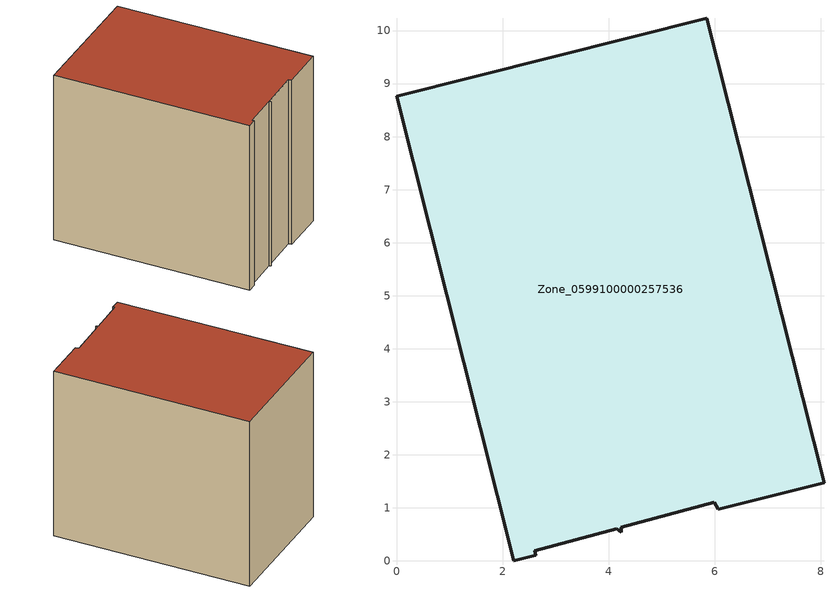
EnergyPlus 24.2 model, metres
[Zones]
Zone_0599100000257536
 floor ground (C_G): 0,8.76 5.85,10.24 8.06,1.47 6.07,0.97 5.99,1.11 4.24,0.63 4.23,0.54 4.16,0.61 2.6,0.19 2.63,0.11 2.21,0 z0
 wall outside (C_F): 0,8.76 2.21,0 2.63,0.11 2.6,0.19 4.16,0.61 4.23,0.54 4.24,0.63 5.99,1.11 6.07,0.97 8.06,1.47 5.85,10.24 0,8.76 z0:8.02
 roof outside (C_R): 5.85,10.24 0,8.76 2.21,0 2.63,0.11 2.6,0.19 4.16,0.61 4.23,0.54 4.24,0.63 5.99,1.11 6.07,0.97 8.06,1.47 z8.02
[BUILDING]
Pand.0599100000257536: North Axis=0; Terrain=City; Loads Convergence Tolerance Value=0.04; Temperature Convergence Tolerance Value=0.4; Solar Distribution=FullExterior; Maximum Number of Warmup Days=25; Minimum Number of Warmup Days=1
[Site:Location]
Rotterdam.The.Hague.AP_ZH_NLD Design_Conditions: Latitude=51.96; Longitude=4.45; Time Zone=1; Elevation=-4.5
[SITE:GROUNDTEMPERATURE:BUILDINGSURFACE]
18, 18, 18, 18, 18, 18, 18, 18, 18, 18, 18, 18
[MATERIAL] Thermal Absorptance=0.9; Solar Absorptance=0.7; Visible Absorptance=0.7
Name | Roughness | Thickness | Conductivity | Density | Specific Heat
G.TI.1965-1974 | MediumSmooth | 0.15 | 0.882353 | 540 | 1210
F.TI.1965-1974 | Rough | 0.3 | 0.697674 | 1920 | 840
R.TI.1965-1974 | MediumRough | 0.2 | 0.232558 | 1500 | 1000
[CONSTRUCTION]
C_G: G.TI.1965-1974
C_F: F.TI.1965-1974
C_R: R.TI.1965-1974
[ZONE]
Zone_0599100000257536: Type=1; Multiplier=1; Ceiling Height=Autocalculate; Volume=Autocalculate; Floor Area=autocalculate; Part of Total Floor Area=Yes
[ZONEINFILTRATION:DESIGNFLOWRATE]
Infil_Zone_0599100000257536: Zone or ZoneList or Space or SpaceList=Zone_0599100000257536; Schedule=AlwaysOn; Design Flow Rate Calculation Method=Flow/Area; Flow Rate per Floor Area=0.003; Constant Term Coefficient=1; Temperature Term Coefficient=0; Velocity Term Coefficient=0; Velocity Squared Term Coefficient=0
[HVACTEMPLATE:ZONE:IDEALLOADSAIRSYSTEM]
Zone_0599100000257536: Maximum Heating Supply Air Temperature=50; Minimum Cooling Supply Air Temperature=13; Maximum Heating Supply Air Humidity Ratio=0.0156; Minimum Cooling Supply Air Humidity Ratio=0.0077; Heating Limit=NoLimit; Cooling Limit=NoLimit; Dehumidification Control Type=ConstantSensibleHeatRatio; Cooling Sensible Heat Ratio=0.7; Dehumidification Setpoint=60; Humidification Control Type=None; Humidification Setpoint=30; Outdoor Air Method=None; Outdoor Air Flow Rate per Person=0.00944; Outdoor Air Flow Rate per Zone Floor Area=0; Outdoor Air Flow Rate per Zone=0; Demand Controlled Ventilation Type=None; Outdoor Air Economizer Type=NoEconomizer; Heat Recovery Type=None; Sensible Heat Recovery Effectiveness=0.7; Latent Heat Recovery Effectiveness=0.65
[ZONECONTROL:THERMOSTAT]
ThermostatControl_Zone_0599100000257536: Zone or ZoneList=Zone_0599100000257536; Control Type Schedule=DualSetpointControlType; Control 1=Thermostat_Zone_0599100000257536; Temperature Difference Between Cutout And Setpoint=0
[THERMOSTATSETPOINT:DUALSETPOINT]
Thermostat_Zone_0599100000257536: Heating Setpoint Temperature Schedule=HeatingSetpoint_Zone_0599100000257536; Cooling Setpoint Temperature Schedule=CoolingSetpoint_Zone_0599100000257536
[SCHEDULE:COMPACT]
HeatingSetpoint_Zone_0599100000257536: Through: 12/31, For: AllDays, Until: 24:00, 21
CoolingSetpoint_Zone_0599100000257536: Through: 12/31, For: AllDays, Until: 24:00, 24
DualSetpointControlType: Through: 12/31, For: AllDays, Until: 24:00, 4
AlwaysOn: Through: 12/31, For: AllDays, Until: 24:00, 1
